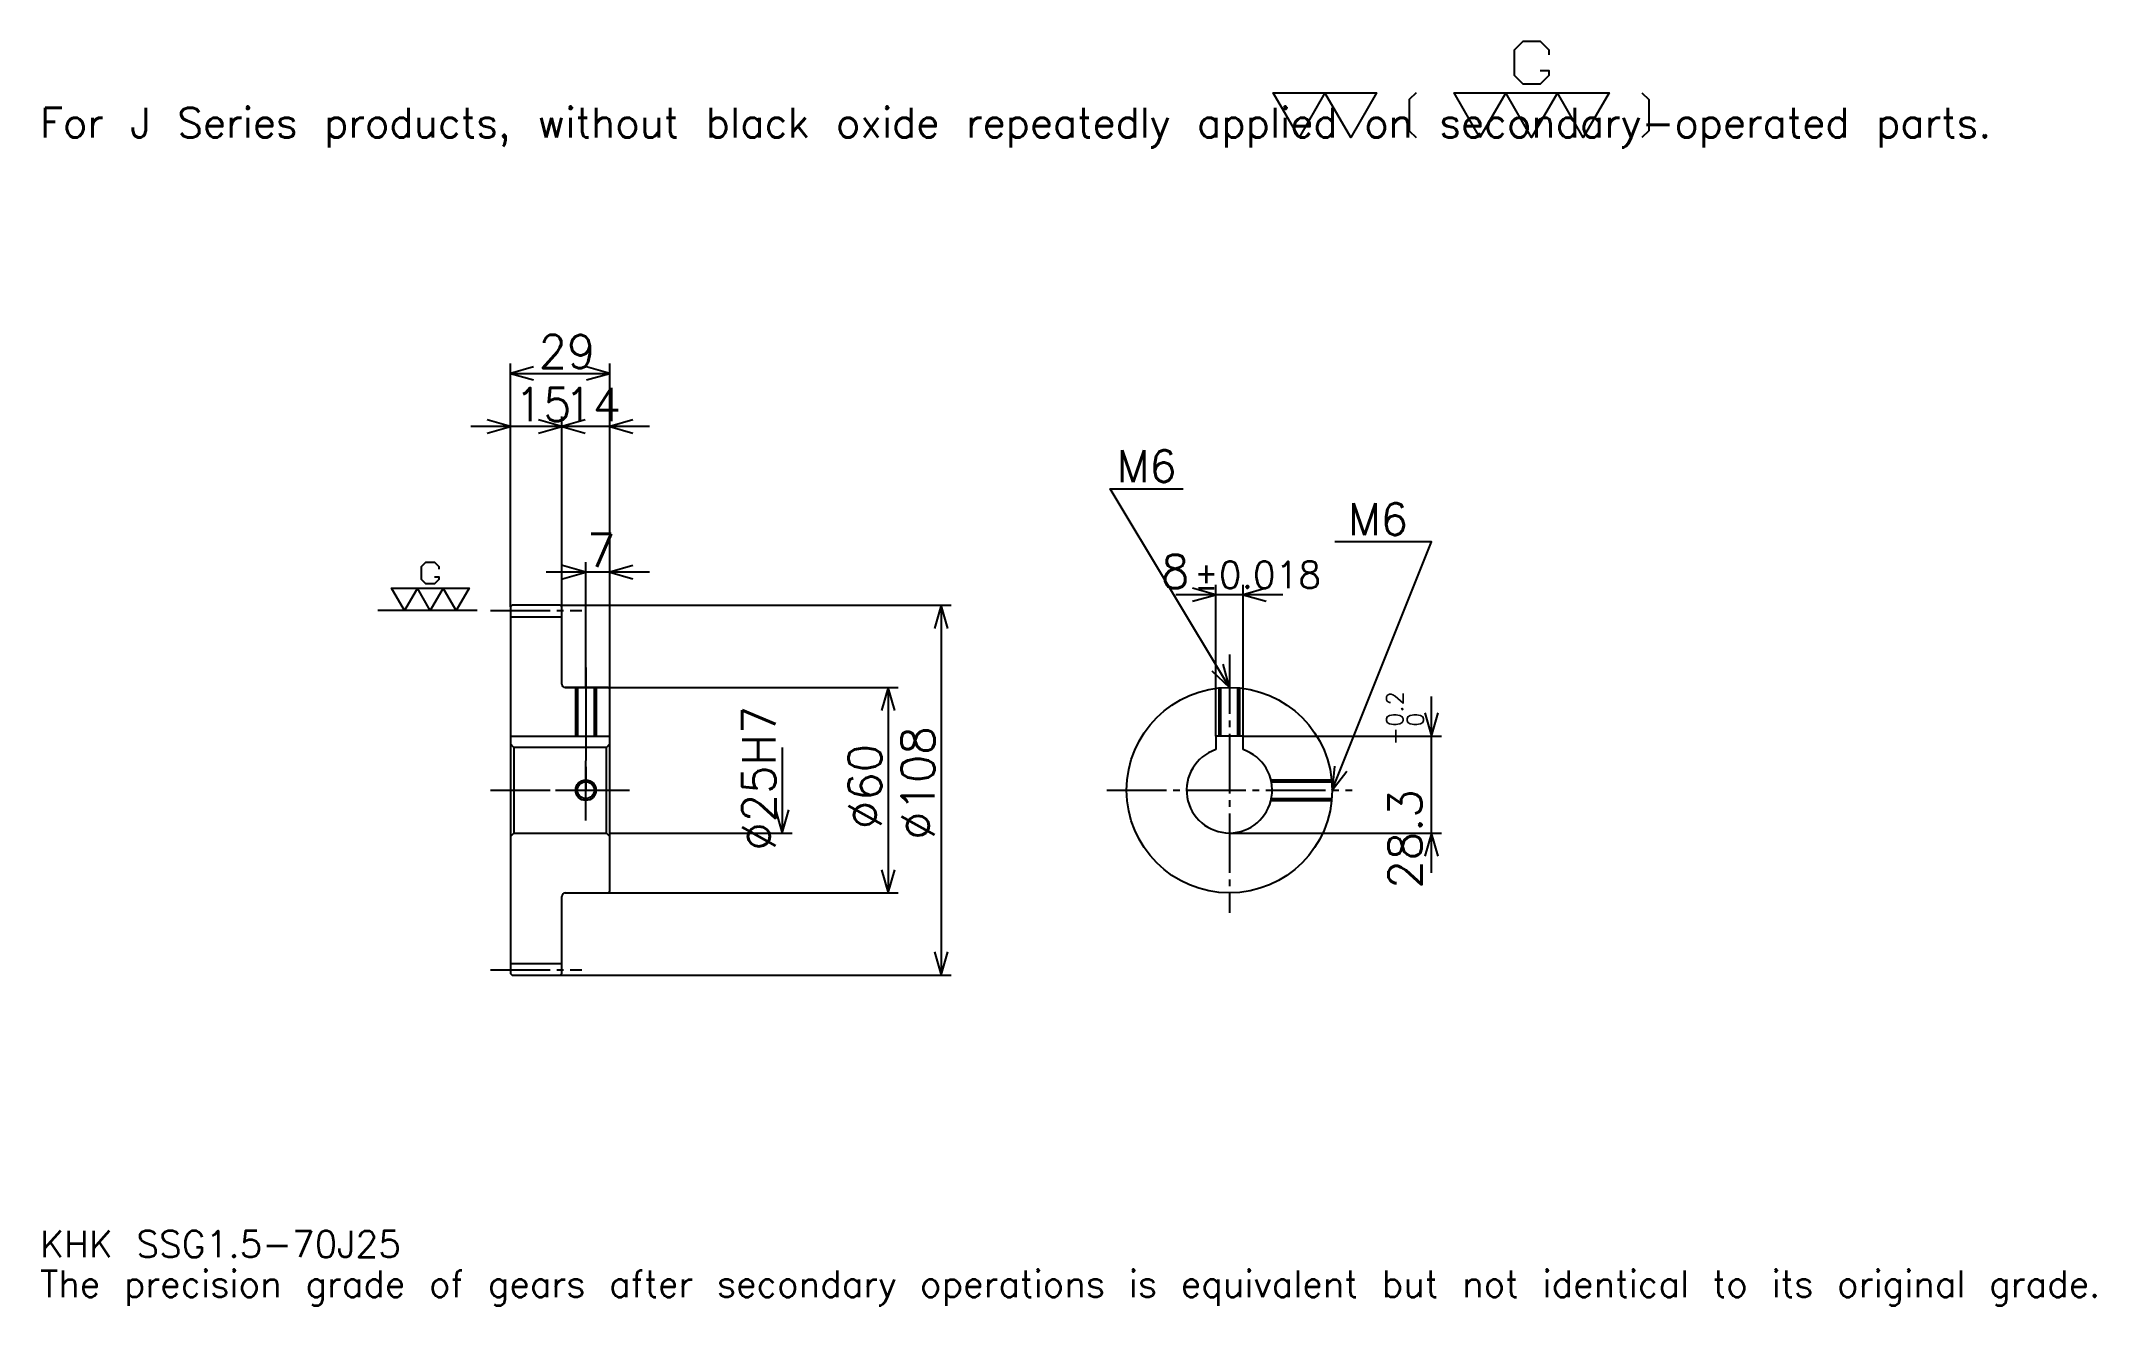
# Model space of a CAD drawing. Extents: x 20 to 620, y 7 to 376.
import ezdxf

# ---------------------------------------------------------------- set-up
doc = ezdxf.new("R2010")
doc.units = 0
doc.linetypes.add('DASHDOT', pattern=[23.217392, 17.413043, -1.934783, 1.934783, -1.934783])
doc.layers.get('0').update_dxf_attribs({"linetype": 'CONTINUOUS'})
doc.layers.add('DASHDOT', color=6, linetype='DASHDOT')
doc.styles.add('KANJI', font='TXT', dxfattribs={"bigfont": 'BIGFONT'})

msp = doc.modelspace()

# ---------------------------------------------------------------- linework, layer by layer
at = {"color": 5}
for p, q in [((156.717407, 211.684784), (156.717407, 282.304352)), ((185.717407, 211.684784), (185.717407, 282.304352)), ((156.717407, 279.402161), (185.717407, 279.402161)), ((171.717407, 211.684784), (171.717407, 266.826111)), ((183.326111, 263.92392), (145.108704, 263.92392)), ((197.326111, 263.92392), (160.108719, 263.92392)), ((178.717407, 211.684784), (178.717407, 224.260864)), ((197.326111, 221.358704), (167.108704, 221.358704)), ((362.630432, 173.484787), (362.630432, 217.67392)), ((370.630432, 173.484787), (370.630432, 217.67392)), ((156.717407, 211.184784), (156.717407, 211.684784)), ((171.217407, 211.684784), (185.717407, 211.684784)), ((171.717407, 211.184784), (171.717407, 211.684784)), ((178.717407, 187.684784), (178.717407, 211.684784)), ((178.717407, 187.684784), (178.717407, 211.684784)), ((185.717407, 211.684784), (285.358704, 211.684784)), ((185.717407, 187.184784), (185.717407, 211.684784)), ((282.456543, 211.684784), (282.456543, 103.684784)), ((382.239136, 214.771729), (351.021759, 214.771729)), ((172.717407, 187.684784), (185.717407, 187.684784)), ((185.717407, 187.684784), (269.880463, 187.684784)), ((266.978271, 187.684784), (266.978271, 127.684784)), ((425.652191, 133.576096), (425.652191, 185.093475)), ((236.021759, 170.184784), (236.021759, 145.184784)), ((370.630432, 173.484787), (428.554352, 173.484787)), ((185.717407, 145.184784), (238.923935, 145.184784)), ((366.630432, 145.184784), (428.554352, 145.184784)), ((172.717407, 127.684784), (185.717407, 127.684784)), ((185.717407, 127.684784), (269.880463, 127.684784)), ((171.217407, 103.684784), (185.717407, 103.684784)), ((185.717407, 103.684784), (285.358704, 103.684784))]:
    msp.add_line(p, q, dxfattribs=at)
at = {"color": 7}
msp.add_line((147.043488, 210.184784), (118.021759, 210.184784), dxfattribs=at)
at = {"color": 4}
for p, q in [((156.717407, 208.309784), (171.717407, 208.309784)), ((156.717407, 173.484787), (185.717407, 173.484787)), ((157.717407, 170.184784), (157.717407, 145.184784)), ((184.717407, 170.184784), (185.717407, 171.184784)), ((184.717407, 145.184784), (185.717407, 144.184784)), ((156.717407, 107.059784), (171.717407, 107.059784))]:
    msp.add_line(p, q, dxfattribs=at)
at = {"color": 7}
for points in [[(457.382599, 367.879547), (459.897827, 367.879547), (459.897827, 366.370422), (457.382599, 363.855225), (452.352173, 363.855225), (449.836945, 366.370422), (449.836945, 373.916077), (452.352173, 376.431305), (457.382599, 376.431305), (459.897827, 373.916077), (459.897827, 372.406952)], [(386.956512, 348.260864), (379.410858, 361.339996), (409.593475, 361.339996), (402.047821, 348.260864), (394.502167, 361.339996), (386.956512, 348.260864)], [(421.163452, 361.339996), (419.151306, 359.32782), (419.151306, 350.273041), (421.163452, 348.260864)], [(439.776062, 348.260864), (432.230438, 361.339996), (477.504333, 361.339996), (469.958679, 348.260864), (462.413025, 361.339996), (454.867371, 348.260864), (447.321716, 361.339996), (439.776062, 348.260864)], [(487.062164, 361.339996), (489.074341, 359.32782), (489.074341, 350.273041), (487.062164, 348.260864)], [(134.564148, 219.994141), (135.821747, 219.994141), (135.821747, 219.239563), (134.564148, 217.981964), (132.048935, 217.981964), (130.791321, 219.239563), (130.791321, 223.01239), (132.048935, 224.270004), (134.564148, 224.270004), (135.821747, 223.01239), (135.821747, 222.257828)], [(125.760887, 210.184784), (121.98806, 216.72435), (144.625015, 216.72435), (140.852188, 210.184784), (137.079361, 216.72435), (133.306534, 210.184784), (129.533707, 216.72435), (125.760887, 210.184784)]]:
    msp.add_lwpolyline(points, dxfattribs=at)
at = {"color": 5}
for points in [[(163.489151, 281.336975), (156.717407, 279.402161), (163.489151, 277.467407)], [(178.945663, 277.467407), (185.717407, 279.402161), (178.945663, 281.336975)], [(149.945663, 261.989136), (156.717407, 263.92392), (149.945663, 265.858704)], [(164.945663, 261.989136), (171.717407, 263.92392), (164.945663, 265.858704)], [(178.489151, 265.858704), (171.717407, 263.92392), (178.489151, 261.989136)], [(192.489151, 265.858704), (185.717407, 263.92392), (192.489151, 261.989136)], [(366.630432, 187.684784), (331.804382, 245.728271), (353.086975, 245.728271)], [(396.630432, 157.684784), (425.652191, 230.25), (397.404358, 230.25)], [(171.945663, 219.42392), (178.717407, 221.358704), (171.945663, 223.293488)], [(192.489151, 223.293488), (185.717407, 221.358704), (192.489151, 219.42392)], [(355.858704, 212.836945), (362.630432, 214.771729), (355.858704, 216.706512)], [(377.402191, 216.706512), (370.630432, 214.771729), (377.402191, 212.836945)], [(284.391327, 204.91304), (282.456543, 211.684784), (280.521759, 204.91304)], [(361.487366, 192.496063), (366.630432, 187.684784), (364.805481, 194.486938)], [(268.913055, 180.91304), (266.978271, 187.684784), (265.043488, 180.91304)], [(423.717407, 180.256531), (425.652191, 173.484787), (427.586975, 180.256531)], [(397.348633, 164.690781), (396.630432, 157.684784), (400.941528, 163.253845)], [(234.086975, 151.956528), (236.021759, 145.184784), (237.956543, 151.956528)], [(427.586975, 138.41304), (425.652191, 145.184784), (423.717407, 138.41304)], [(265.043488, 134.456528), (266.978271, 127.684784), (268.913055, 134.456528)], [(280.521759, 110.456528), (282.456543, 103.684784), (284.391327, 110.456528)]]:
    msp.add_lwpolyline(points, dxfattribs=at)
at = {"color": 4}
for points in [[(171.717407, 188.684784), (171.717407, 211.184784), (171.217407, 211.684784), (157.217407, 211.684784), (156.717407, 211.184784), (156.717407, 144.184784)], [(172.717407, 127.684784), (185.217407, 127.684784), (185.717407, 128.184784), (185.717407, 187.184784), (185.217407, 187.684784), (172.717407, 187.684784)], [(175.717407, 187.684784), (175.717407, 173.484787)], [(176.257416, 187.684784), (176.257416, 173.484787)], [(181.177399, 187.684784), (181.177399, 173.484787)], [(181.717407, 187.684784), (181.717407, 173.484787)], [(363.630432, 173.484787), (363.630432, 187.534409)], [(364.170441, 173.484787), (364.170441, 187.583755)], [(369.090454, 173.484787), (369.090454, 187.583755)], [(369.630432, 173.484787), (369.630432, 187.534409)], [(156.717407, 144.184784), (157.717407, 145.184784), (184.717407, 145.184784), (184.717407, 170.184784), (157.717407, 170.184784), (156.717407, 171.184784)], [(370.630432, 169.527496), (370.630432, 173.484787), (362.630432, 173.484787), (362.630432, 169.527496)], [(378.765106, 160.684784), (396.480072, 160.684784)], [(378.885986, 160.144791), (396.529419, 160.144791)], [(378.765106, 154.684784), (396.480072, 154.684784)], [(378.885986, 155.224777), (396.529419, 155.224777)], [(156.717407, 144.184784), (156.717407, 104.184784), (157.217407, 103.684784), (171.217407, 103.684784), (171.717407, 104.184784), (171.717407, 126.684784)]]:
    msp.add_lwpolyline(points, dxfattribs=at)
for centre, radius in [((366.630432, 157.684784), 30), ((178.717407, 157.684784), 2.46)]:
    msp.add_circle(centre, radius, dxfattribs=at)
at = {"color": 7}
msp.add_circle((178.717407, 157.684784), 3, dxfattribs=at)
at = {"color": 4}
for centre, radius, start, end in [((172.717407, 188.684784), 1, 180, 270), ((366.630432, 157.684784), 12.5, 108.662925185, 71.337074815), ((172.717407, 126.684784), 1, 90, 180)]:
    msp.add_arc(centre, radius, start, end, dxfattribs=at)
at = {"layer": 'DASHDOT', "color": 7}
for p, q in [((150.913055, 210.184784), (177.521759, 210.184784)), ((366.630432, 197.358704), (366.630432, 121.880432)), ((178.717407, 187.684784), (178.717407, 157.684784)), ((150.913055, 157.684784), (191.521759, 157.684784)), ((330.826111, 157.684784), (402.434814, 157.684784)), ((150.913055, 105.184784), (177.521759, 105.184784))]:
    msp.add_line(p, q, dxfattribs=at)
for points in [[(178.717407, 193.489136), (178.717407, 167.680435)], [(178.717407, 148.880432), (178.717407, 166.489136)], [(169.913055, 157.684784), (187.521759, 157.684784)]]:
    msp.add_lwpolyline(points, dxfattribs=at)

# ---------------------------------------------------------------- texts
at = {"color": 7, "style": 'KANJI'}
for s, height, p in [('For J Series products, without black oxide repeatedly applied on secondary-operated parts.', 8.706522, (19.347826, 348.260864)), ('29', 9.673913, (164.929367, 280.950012)), ('15', 9.673913, (157.929367, 265.471741)), ('14', 9.673913, (172.429367, 265.471741)), ('M6', 9.286957, (333.739136, 247.663055)), ('M6', 9.286957, (401.273926, 232.184784)), ('7', 9.673913, (179.07338, 222.906525)), ('8', 9.673913, (346.66156, 216.706512)), ('%%p0.018', 7.73913, (356.237549, 216.706512)), ('KHK SSG1.5-70J25', 7.73913, (19.347826, 21.282608)), ('The precision grade of gears after secondary operations is equivalent but not identical to its original grade.', 7.73913, (19.347826, 9.673913))]:
    msp.add_text(s, height=height, dxfattribs=at).set_placement(p)
for s, height, p in [('%%c25H7', 9.673913, (234.086975, 140.029892)), ('0.2', 4.836957, (417.332642, 176.210907)), ('%%c108', 9.673913, (280.521759, 143.17392)), ('+', 4.836957, (417.332642, 170.793518)), ('0', 4.836957, (423.330444, 176.210907)), ('%%c60', 9.673913, (265.043488, 146.317932)), ('28.3', 9.673913, (422.750031, 128.92099))]:
    msp.add_text(s, height=height, rotation=90, dxfattribs=at).set_placement(p)

doc.saveas('drawing.dxf')
